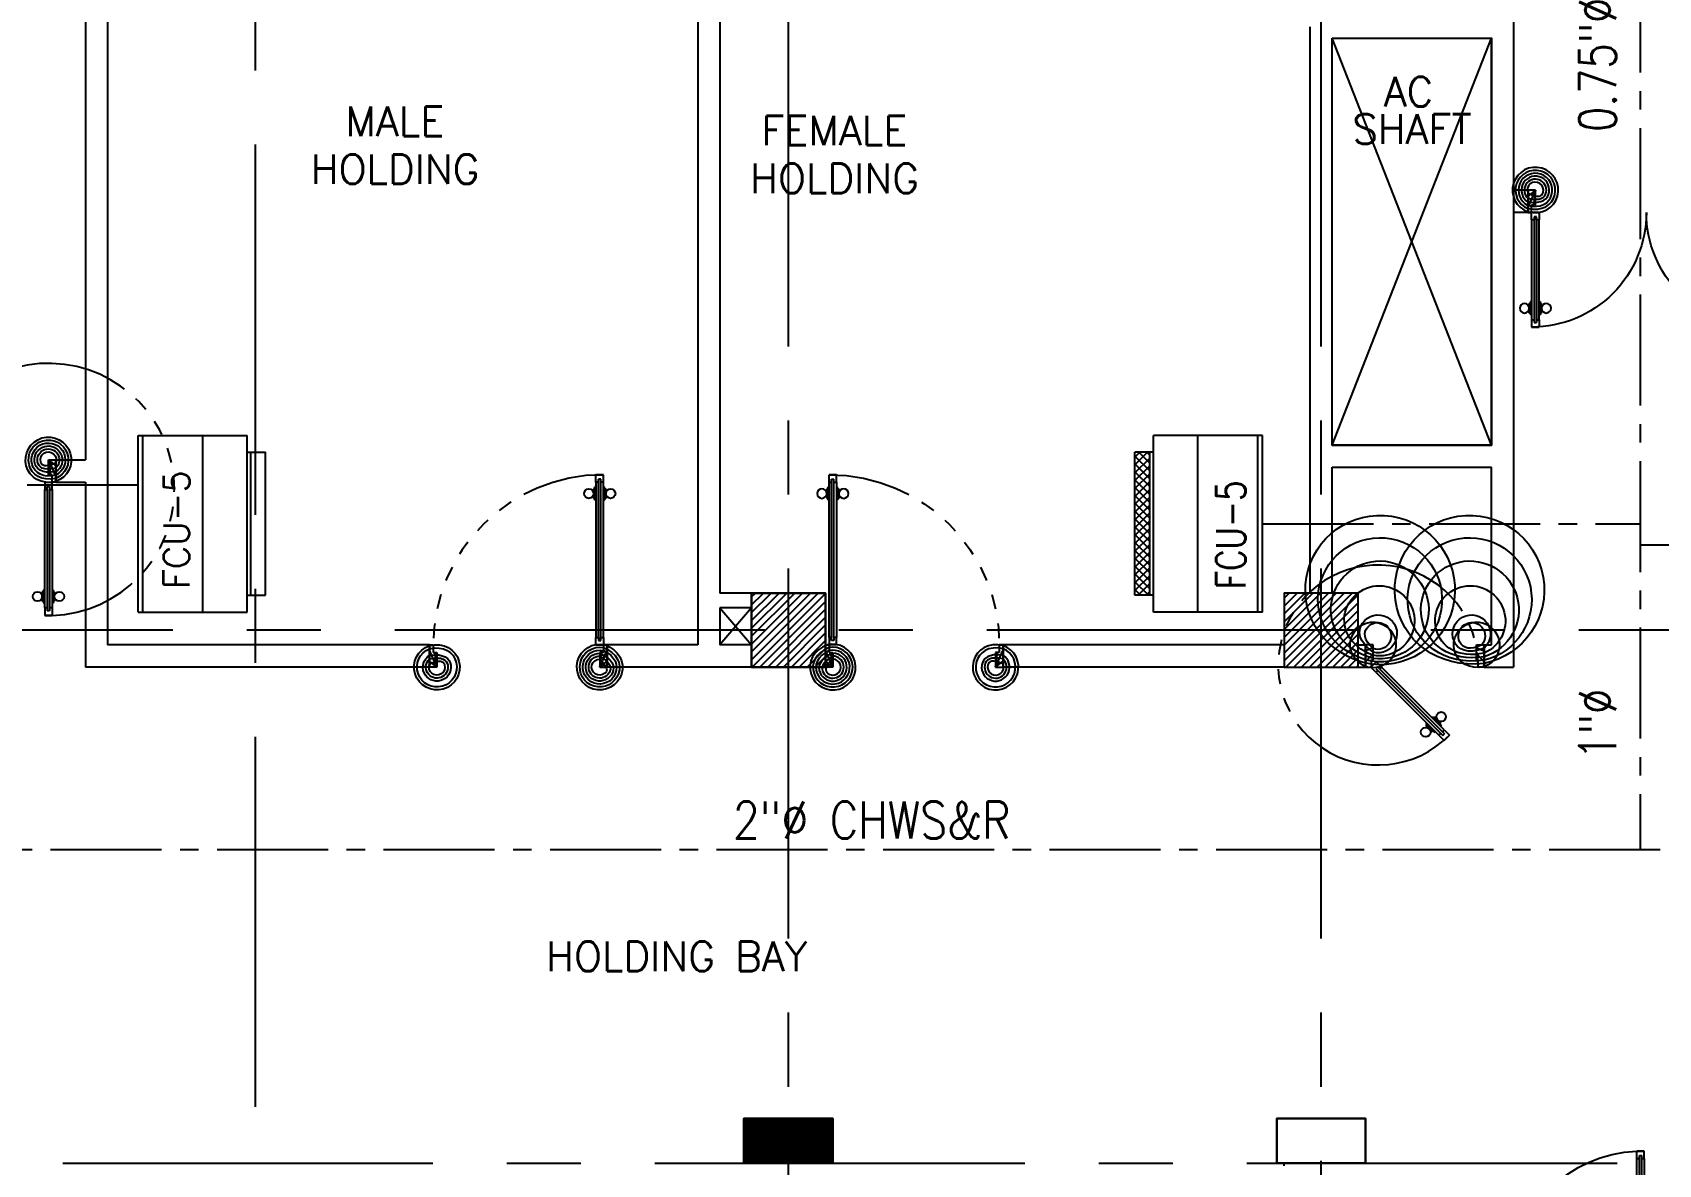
# Model space of a CAD drawing. Extents: x 417866242 to 417866861, y 43498051 to 43498155.
# Drawn here: x 417866798.56 to 417866809.55, y 43498110.03 to 43498117.68 of the extents above; entities that cross this region are included whole.
import ezdxf
from ezdxf.enums import TextEntityAlignment as Align

# ---------------------------------------------------------------- set-up
doc = ezdxf.new("R2010")
doc.units = 0
doc.header["$MEASUREMENT"] = 0
for name, pattern in [('CENTER2', [1.125, 0.75, -0.125, 0.125, -0.125]), ('CENTERX2', [4, 2.5, -0.5, 0.5, -0.5]), ('HIDDEN', [0.375, 0.25, -0.125])]:
    doc.linetypes.add(name, pattern=pattern)
doc.layers.get('0').update_dxf_attribs({"linetype": 'CONTINUOUS'})
for name, color, linetype in [('AC-CH', 6, 'CENTER2'), ('AC-CHT', 2, 'CONTINUOUS'), ('AXES', 11, 'CENTERX2'), ('COL', 11, 'CONTINUOUS'), ('DOOR', 11, 'CONTINUOUS'), ('FCU', 6, 'CONTINUOUS'), ('HAT', 11, 'CONTINUOUS'), ('RM-NAME', 11, 'CONTINUOUS'), ('SHAFT', 11, 'CONTINUOUS'), ('TEXTN', 2, 'CONTINUOUS'), ('WALL', 11, 'CONTINUOUS')]:
    doc.layers.add(name, color=color, linetype=linetype)
doc.styles.add('KHRS2', font='ROMANS.shx', dxfattribs={"height": 200})
doc.styles.add('ROMANS', font='ROMANS.shx', dxfattribs={"width": 0.6})

# ---------------------------------------------------------------- blocks, each defined once
blk = doc.blocks.new('A$C272A55A0')
at = {"layer": 'DOOR', "color": 0, "linetype": 'ByBlock'}
for p, q in [((-0.0001203324354719371, 900.3541752648598), (-0.0001203324500238523, 1050.354175264831)), ((49.99987966756453, 1050.354175264918), (-0.0001203324354719371, 1050.354175264918)), ((49.99987966756453, 950.354175264918), (49.99987966756453, 1050.354175264918)), ((1749.999879667535, 950.354175264918), (1749.999879667535, 1050.354175264918)), ((1749.999879667535, 1050.354175264918), (1799.999879667535, 1050.354175264918)), ((1799.999879667535, 1050.354175264918), (1799.999879667535, 900.354175264918)), ((-0.0001203324354719371, 900.354175264918), (24.99987966756453, 900.354175264918)), ((24.99987966756453, 950.354175264918), (49.99987966756453, 950.354175264918)), ((24.99987966756453, 900.354175264918), (24.99987966756453, 950.354175264918)), ((74.99987966756453, 900.354175264918), (24.99987966756453, 900.354175264918)), ((24.99987966756453, 850.354175264918), (24.99987966756453, 900.354175264918)), ((74.99987966756453, 900.354175264918), (74.99987966756453, 850.354175264918)), ((1724.999879667535, 900.354175264918), (1774.999879667535, 900.354175264918)), ((1724.999879667535, 900.354175264918), (1724.999879667535, 850.354175264918)), ((1774.999879667535, 950.354175264918), (1749.999879667535, 950.354175264918)), ((1774.999879667535, 900.354175264918), (1774.999879667535, 950.354175264918)), ((1799.999879667535, 900.354175264918), (1774.999879667535, 900.354175264918)), ((1774.999879667535, 850.354175264918), (1774.999879667535, 900.354175264918)), ((41.99987966756453, 850.354175264918), (24.99987966756453, 850.354175264918)), ((57.99987966756453, 870.354175264918), (41.99987966756453, 870.354175264918)), ((41.99987966756453, 870.354175264918), (41.99987966756453, 850.354175264918)), ((57.99987966756453, 850.354175264918), (57.99987966756453, 870.354175264918)), ((74.99987966756453, 850.354175264918), (57.99987966756453, 850.354175264918)), ((1724.999879667535, 850.354175264918), (1741.999879667535, 850.354175264918)), ((1741.999879667535, 870.354175264918), (1757.999879667535, 870.354175264918)), ((1741.999879667535, 850.354175264918), (1741.999879667535, 870.354175264918)), ((1757.999879667535, 870.354175264918), (1757.999879667535, 850.354175264918)), ((1757.999879667535, 850.354175264918), (1774.999879667535, 850.354175264918)), ((1717.799879667495, 160.1117180435103), (1708.799879667495, 160.1117180435103)), ((1708.799879667495, 95.31171804352198), (1708.799879667495, 160.1117180435103)), ((1724.999879667535, 172.7117180435162), (1717.799879667495, 172.7117180435162)), ((1717.799879667495, 172.7117180435162), (1717.799879667495, 82.71171804351616)), ((1717.799879667495, 95.31171804352198), (1717.799879667495, 160.1117180435103)), ((1774.999879667535, 172.7117180435162), (1782.199879667576, 172.7117180435162)), ((1782.199879667576, 172.7117180435162), (1782.199879667576, 82.71171804351616)), ((1782.199879667576, 160.1117180435103), (1791.199879667576, 160.1117180435103)), ((1782.199879667576, 95.31171804352198), (1782.199879667576, 160.1117180435103)), ((1791.199879667576, 95.31171804352198), (1791.199879667576, 160.1117180435103)), ((24.99987966756453, 50.35417526491801), (41.99987966753542, 50.35417526491801)), ((24.99987966756453, 50.35417526491801), (24.99987966756453, 0.3541752649180125)), ((24.99987966756453, 0.3541752649180125), (74.99987966756453, 0.3541752649180125)), ((74.99987966756453, 0.3541752649180125), (24.99987966756453, 0.3541752649180125)), ((41.99987966753542, 50.35417526491801), (41.99987966753542, 30.35417526491801)), ((41.99987966756453, 30.35417526491801), (57.99987966756453, 30.35417526491801)), ((57.99987966756453, 50.35417526491801), (74.99987966756453, 50.35417526491801)), ((57.99987966756453, 50.35417526491801), (57.99987966756453, 30.35417526491801)), ((74.99987966756453, 50.35417526491801), (74.99987966704066, 0.3541752648889087)), ((1717.799879667495, 95.31171804352198), (1708.799879667495, 95.31171804352198)), ((1724.999879667535, 82.71171804351616), (1717.799879667495, 82.71171804351616)), ((1741.999879667535, 50.35417526491801), (1724.999879667535, 50.35417526491801)), ((1724.999879667535, 50.35417526491801), (1724.999879668059, 0.3541752648889087)), ((1774.999879667535, 0.3541752649180125), (1724.999879667535, 0.3541752649180125)), ((1724.999879667535, 0.3541752649180125), (1774.999879667535, 0.3541752649180125)), ((1741.999879667535, 50.35417526491801), (1741.999879667535, 30.35417526491801)), ((1757.999879667535, 30.35417526491801), (1741.999879667535, 30.35417526491801)), ((1774.999879667535, 50.35417526491801), (1757.999879667565, 50.35417526491801)), ((1757.999879667565, 50.35417526491801), (1757.999879667565, 30.35417526491801)), ((1774.999879667535, 82.71171804351616), (1782.199879667576, 82.71171804351616)), ((1774.999879667535, 50.35417526491801), (1774.999879667535, 0.3541752649180125)), ((1782.199879667576, 95.31171804352198), (1791.199879667576, 95.31171804352198))]:
    blk.add_line(p, q, dxfattribs=at)
at = {"layer": 'DOOR', "color": 9, "linetype": 'ByBlock'}
for p, q in [((49.99987966756453, 1050.354175264918), (-0.0001203324354719371, 1010.208440949064)), ((49.99987966756453, 1050.354175264918), (-0.0001203324354719371, 936.6442452724732)), ((49.99987966756453, 1050.354175264918), (36.64259362407029, 950.354175264918)), ((1749.999879667535, 1050.354175264918), (1799.999879667535, 1010.208440949064)), ((1749.999879667535, 1050.354175264918), (1799.999879667535, 936.6442452724732)), ((1749.999879667535, 1050.354175264918), (1763.35716571103, 950.354175264918))]:
    blk.add_line(p, q, dxfattribs=at)
at = {"layer": 'DOOR', "linetype": 'ByBlock'}
for p, q in [((24.99987966756453, 850.354175264918), (24.99987966756453, 50.35417526491801)), ((41.99987966756453, 850.354175264918), (41.99987966753542, 50.35417526491801)), ((57.99987966756453, 850.354175264918), (57.99987966756453, 50.35417526491801)), ((74.99987966756453, 50.35417526491801), (74.99987966756453, 850.354175264918)), ((1724.999879667535, 50.35417526491801), (1724.999879667535, 850.354175264918)), ((1741.999879667535, 850.354175264918), (1741.999879667535, 50.35417526491801)), ((1757.999879667535, 850.354175264918), (1757.999879667565, 50.35417526491801)), ((1774.999879667535, 850.354175264918), (1774.999879667535, 50.35417526491801))]:
    blk.add_line(p, q, dxfattribs=at)
at = {"layer": 'DOOR', "color": 0, "linetype": 'ByBlock'}
for centre in [(1676.468935452576, 127.7117180435162), (1823.530823882553, 127.7117180435162)]:
    blk.add_circle(centre, 32.39999999998526, dxfattribs=at)
at = {"layer": 'DOOR', "color": 9, "linetype": 'ByBlock'}
for centre, radius, start, end in [((49.99987966756453, 1050.354175264918), 54.40195781277725, 203.2073828919769, 270), ((49.99987966756453, 1050.354175264918), 74.40195781277725, 227.7764264168309, 270), ((49.99987966756453, 1050.354175264918), 34.40195781277725, 180, 270), ((49.99987966756453, 1050.354175264918), 14.40195781277725, 180, 270), ((1749.999879667535, 1050.354175264918), 14.40195781277725, 270, 0), ((1749.999879667535, 1050.354175264918), 34.40195781277725, 270, 0), ((1749.999879667535, 1050.354175264918), 54.40195781277725, 270, 336.7926171080232), ((1749.999879667535, 1050.354175264918), 74.40195781277725, 270, 312.2235735831691), ((49.99987966756453, 1050.354175264918), 94.40195781277725, 238.0181880330829, 270), ((49.99987966756453, 1050.354175264918), 114.4019578127773, 244.083841882062, 257.3774258712915), ((49.99987966756453, 1050.354175264918), 134.4019578127773, 248.1598493930308, 259.2800236451595), ((49.99987966756453, 1050.354175264918), 154.4019578127773, 251.1052885492919, 256.2857707775486), ((1749.999879667535, 1050.354175264918), 94.40195781277725, 270, 301.9818119669171), ((1749.999879667535, 1050.354175264918), 114.4019578127773, 282.6225741287084, 295.916158117938), ((1749.999879667535, 1050.354175264918), 134.4019578127773, 280.7199763548405, 291.8401506069692), ((1749.999879667535, 1050.354175264918), 154.4019578127773, 283.7142292224514, 288.8947114507081)]:
    blk.add_arc(centre, radius, start, end, dxfattribs=at)
at = {"layer": 'DOOR', "linetype": 'HIDDEN', "ltscale": 0.5}
for centre, radius, start, end in [((49.99987966756453, 851.395841931575), 851.4087845464003, 268.3173765331032, 3.296482377102192), ((1749.999879667521, 851.3958419315459), 851.4087845463584, 176.7035176228957, 271.6826234668978)]:
    blk.add_arc(centre, radius, start, end, dxfattribs=at)
at = {"layer": 'WALL', "linetype": 'ByBlock'}
blk.add_line((1799.999879667565, 900.3541752650344), (1799.99987966755, 1050.354175265005), dxfattribs=at)
blk = doc.blocks.new('DOOR80A')
at = {"layer": 'DOOR', "color": 0, "linetype": 'ByBlock'}
for p, q in [((50, 0), (0, 0)), ((0, -150), (0, 0)), ((50, -100), (50, 0)), ((749.9999985453906, 0), (799.9999985453906, 0)), ((749.9999985453906, -100), (749.9999985453906, 0)), ((799.9999985453906, -150), (799.9999985453906, 0)), ((40, -100.0000000000073), (50, -100)), ((40, -150), (40, -100.0000000000073)), ((759.9999985453906, -100.0000000000073), (749.9999985453906, -100)), ((759.9999985453906, -150), (759.9999985453906, -100.0000000000073)), ((0, -150), (40.0000000000291, -150)), ((71.09191868602647, -114.6446607673206), (35.73657962650759, -149.9999998264684)), ((71.09191868564812, -185.35533888598), (35.73657962650759, -149.9999998264684)), ((80.28430684126215, -147.8786794831394), (68.97059834224638, -159.1923879820606)), ((68.97059834224638, -159.1923879820606), (83.11273396588513, -173.3345236058667)), ((71.09191868602647, -114.6446607673206), (106.447257745167, -149.9999998268322)), ((83.11273396588513, -173.3345236058667), (71.09191868564812, -185.35533888598)), ((94.42644246493, -162.0208151069382), (80.28430684126215, -147.8786794831394)), ((106.447257745167, -149.9999998268322), (94.42644246493, -162.0208151069382)), ((799.9999985453906, -150), (759.9999985453614, -150)), ((408.8361391678336, -523.0995593715634), (403.7449703432503, -528.1907281961103)), ((403.7449703432503, -528.1907281961103), (467.3845806496975, -591.8303385032268)), ((412.6545157861547, -537.1002736391092), (406.2905547554255, -543.4642346697583)), ((452.1110741760931, -589.284754090877), (406.2905547554255, -543.4642346697583)), ((458.4750352067931, -582.9207930602279), (412.6545157861547, -537.1002736391092)), ((444.1914782273525, -487.7442203124083), (449.2826470519649, -482.6530514878614)), ((449.2826470519649, -482.6530514878614), (512.922257358412, -546.2926617949779)), ((458.1921924948692, -491.5625969308676), (464.5561535255692, -485.1986359002185)), ((504.0127119155077, -537.383116351979), (458.1921924948692, -491.5625969308676)), ((510.3766729462077, -531.0191553213372), (464.5561535255692, -485.1986359002185)), ((504.0127119155077, -537.383116351979), (510.3766729462077, -531.0191553213372)), ((507.8310885338287, -551.3838306195248), (512.922257358412, -546.2926617949779)), ((458.4750352067931, -582.9207930602279), (452.1110741760931, -589.284754090877)), ((472.4757494743099, -586.7391696786799), (467.3845806496975, -591.8303385032268)), ((495.35598739548, -609.6194076000684), (507.3768026756879, -597.5985923199842)), ((495.35598739548, -609.6194076000684), (530.7113264546206, -644.9747466595873)), ((507.3768026756879, -597.5985923199842), (521.5189382993558, -611.740727943783)), ((518.6905111747328, -586.2848838210411), (530.7113264549698, -574.2640685409278)), ((518.6905111747328, -586.2848838210411), (532.8326467984007, -600.4270194448472)), ((521.5189382993558, -611.7407279437757), (532.8326467984007, -600.4270194448472)), ((530.7113264549698, -574.2640685409278), (566.0666655137902, -609.6194076008251)), ((530.7113264546206, -644.9747466595873), (566.0666655141104, -609.6194076004467)), ((566.0666655141104, -609.6194076004467), (530.7113264546206, -644.9747466595873)), ((566.066665514023, -609.6194076005049), (530.7113264545042, -644.9747466596527))]:
    blk.add_line(p, q, dxfattribs=at)
at = {"layer": 'DOOR', "linetype": 'ByBlock'}
for p, q in [((0, 0), (0, -150)), ((799.9999985453906, 0), (799.9999985453906, -150)), ((71.09191868564812, -185.35533888598), (495.35598739548, -609.6194076000684)), ((83.11273396588513, -173.3345236058667), (507.3768026756879, -597.5985923199842)), ((94.42644246493, -162.0208151069382), (518.6905111747328, -586.2848838210411)), ((530.7113264549698, -574.2640685409278), (106.447257745167, -149.9999998268322))]:
    blk.add_line(p, q, dxfattribs=at)
at = {"layer": 'DOOR', "color": 9, "linetype": 'ByBlock'}
for p, q in [((50, -20.07286715792725), (0, -40.1457343158545)), ((50, -56.85496499622241), (0, -113.7099299924448)), ((749.9999985453906, -20.07286715792725), (799.9999985453906, -40.1457343158545)), ((749.9999985453906, -56.85496499622241), (799.9999985453906, -113.7099299924448))]:
    blk.add_line(p, q, dxfattribs=at)
at = {"layer": 'DOOR', "color": 0, "linetype": 'ByBlock'}
for centre in [(510.3278431325452, -485.2474657143612), (406.339384569088, -589.2359242767634)]:
    blk.add_circle(centre, 32.39999999998526, dxfattribs=at)
at = {"layer": 'DOOR', "color": 9, "linetype": 'ByBlock'}
for centre, radius, start, end in [((82.70602918291115, 60.8336778991652), 90.5771399711476, 222.1924418946507, 248.8331672612632), ((717.2939693624794, 60.8336778991652), 90.5771399711476, 291.1668327387368, 317.8075581053494), ((84.04188550799154, 74.94835824270558), 127.8800293148123, 228.9138401553138, 254.5616277611539), ((92.61698358200374, 163.1151044711514), 237.0534052992229, 247.0018802696402, 259.6431716589753), ((95.58841906668385, 236.5279967514798), 330.7166645338811, 253.1998575323915, 262.0766986749247), ((97.04874197870959, 304.9171590298647), 419.2027044660102, 256.614135023565, 262.1784224195101), ((715.958113037399, 74.94835824270558), 127.8800293148123, 285.4383722388461, 311.0861598446862), ((707.3830149633868, 163.1151044711514), 237.0534052992229, 280.3568283410247, 292.9981197303598), ((704.4115794787067, 236.5279967514798), 330.7166645338811, 277.9233013250753, 286.8001424676085), ((702.951256566681, 304.9171590298647), 419.2027044660102, 277.8215775804899, 283.385864976435), ((97.8824717842217, 370.7160285255377), 505.0473454810012, 258.8248717303488, 263.4189837454647), ((50, 0), 154.4019578127773, 251.1052885484064, 256.2857707770645), ((702.1175267611688, 370.7160285255377), 505.0473454810012, 276.5810162545353, 281.1751282696512), ((749.9999985453906, 0), 154.4019578127773, 283.7142292229355, 288.8947114515936)]:
    blk.add_arc(centre, radius, start, end, dxfattribs=at)
at = {"layer": 'DOOR', "linetype": 'HIDDEN', "ltscale": 0.5}
blk.add_arc((84.86273591627833, -135.8544902004433), 675.2854350712854, 315.4463133877306, 358.7997116250924, dxfattribs=at)
at = {"layer": 'WALL'}
for p, q in [((0, 6.402842700481415e-10), (0, -150.0000000001164)), ((799.9999985453906, 6.402842700481415e-10), (799.9999985453906, -150.0000000001164))]:
    blk.add_line(p, q, dxfattribs=at)
blk = doc.blocks.new('DD1600')
at = {"layer": 'DOOR', "color": 0, "linetype": 'ByBlock'}
for p, q in [((235881.1822811709, 58676.30559189682), (235873.9822811709, 58676.30559189682)), ((235873.9822811709, 58586.30559189682), (235873.9822811709, 58676.30559189682)), ((235881.1822811709, 58758.66313467541), (235931.1822811709, 58758.66313467541)), ((235931.1822811709, 58758.66313467541), (235881.1822811709, 58758.66313467541)), ((235881.1822811709, 58708.66313467541), (235881.1822811709, 58758.66313467541)), ((235881.1822811709, 58708.66313467541), (235898.1822811709, 58708.66313467541)), ((235898.1822811709, 58728.66313467541), (235914.1822811709, 58728.66313467541)), ((235898.1822811709, 58708.66313467541), (235898.1822811709, 58728.66313467541)), ((235914.1822811709, 58708.66313467541), (235914.1822811709, 58728.66313467541)), ((235914.1822811709, 58708.66313467541), (235931.1822811709, 58708.66313467541)), ((235931.1822811709, 58708.66313467541), (235931.1822811704, 58758.66313467544)), ((235931.1822811709, 58676.30559189682), (235938.382281171, 58676.30559189682)), ((235938.382281171, 58586.30559189682), (235938.382281171, 58676.30559189682)), ((237381.1822811718, 58676.30559189682), (237373.9822811717, 58676.30559189682)), ((237373.9822811717, 58586.30559189682), (237373.9822811717, 58676.30559189682)), ((237431.1822811718, 58758.66313467541), (237381.1822811718, 58758.66313467541)), ((237381.1822811718, 58758.66313467541), (237431.1822811718, 58758.66313467541)), ((237381.1822811718, 58708.66313467541), (237381.1822811723, 58758.66313467544)), ((237398.1822811718, 58708.66313467541), (237381.1822811718, 58708.66313467541)), ((237414.1822811718, 58728.66313467541), (237398.1822811718, 58728.66313467541)), ((237398.1822811718, 58708.66313467541), (237398.1822811718, 58728.66313467541)), ((237414.1822811718, 58708.66313467541), (237414.1822811718, 58728.66313467541)), ((237431.1822811718, 58708.66313467541), (237414.1822811718, 58708.66313467541)), ((237431.1822811718, 58708.66313467541), (237431.1822811718, 58758.66313467541)), ((237431.1822811718, 58676.30559189682), (237438.3822811719, 58676.30559189682)), ((237438.3822811719, 58586.30559189682), (237438.3822811719, 58676.30559189682)), ((235873.9822811709, 58663.70559189681), (235864.9822811709, 58663.70559189681)), ((235864.9822811709, 58663.70559189681), (235864.9822811709, 58598.90559189682)), ((235873.9822811709, 58598.90559189682), (235864.9822811709, 58598.90559189682)), ((235873.9822811709, 58663.70559189681), (235873.9822811709, 58598.90559189682)), ((235881.1822811709, 58586.30559189682), (235873.9822811709, 58586.30559189682)), ((235931.1822811709, 58586.30559189682), (235938.382281171, 58586.30559189682)), ((235938.382281171, 58663.70559189681), (235947.382281171, 58663.70559189681)), ((235938.382281171, 58663.70559189681), (235938.382281171, 58598.90559189682)), ((235938.382281171, 58598.90559189682), (235947.382281171, 58598.90559189682)), ((235947.382281171, 58663.70559189681), (235947.382281171, 58598.90559189682)), ((237373.9822811717, 58663.70559189681), (237364.9822811717, 58663.70559189681)), ((237364.9822811717, 58663.70559189681), (237364.9822811717, 58598.90559189682)), ((237373.9822811717, 58598.90559189682), (237364.9822811717, 58598.90559189682)), ((237373.9822811717, 58663.70559189681), (237373.9822811717, 58598.90559189682)), ((237381.1822811718, 58586.30559189682), (237373.9822811717, 58586.30559189682)), ((237431.1822811718, 58586.30559189682), (237438.3822811719, 58586.30559189682)), ((237438.3822811719, 58663.70559189681), (237447.3822811719, 58663.70559189681)), ((237438.3822811719, 58663.70559189681), (237438.3822811719, 58598.90559189682)), ((237438.3822811719, 58598.90559189682), (237447.3822811719, 58598.90559189682)), ((237447.3822811719, 58663.70559189681), (237447.3822811719, 58598.90559189682)), ((235898.1822811714, 58033.63450861643), (235881.1822811714, 58033.63450861643)), ((235881.1822811714, 58033.63450861643), (235881.1822811714, 57983.63450861643)), ((235898.1822811714, 58013.63450861643), (235898.1822811714, 58033.63450861643)), ((235914.1822811714, 58013.63450861643), (235898.1822811714, 58013.63450861643)), ((235931.1822811714, 58033.63450861643), (235914.1822811714, 58033.63450861643)), ((235914.1822811714, 58033.63450861643), (235914.1822811714, 58013.63450861643)), ((235931.1822811714, 57983.63450861643), (235931.1822811714, 58033.63450861643)), ((237381.1822811714, 58033.63450861643), (237398.1822811714, 58033.63450861643)), ((237381.1822811714, 57983.63450861643), (237381.1822811714, 58033.63450861643)), ((237398.1822811714, 58033.63450861643), (237398.1822811714, 58013.63450861643)), ((237398.1822811714, 58013.63450861643), (237414.1822811714, 58013.63450861643)), ((237414.1822811714, 58033.63450861643), (237431.1822811714, 58033.63450861643)), ((237414.1822811714, 58013.63450861643), (237414.1822811714, 58033.63450861643)), ((237431.1822811714, 58033.63450861643), (237431.1822811714, 57983.63450861643)), ((235856.1822811714, 57833.63450861643), (235856.1822811714, 57983.63450861643)), ((235856.1822811714, 57983.63450861643), (235881.1822811714, 57983.63450861643)), ((235931.1822811714, 57983.63450861643), (235881.1822811714, 57983.63450861643)), ((235881.1822811714, 57983.63450861643), (235881.1822811714, 57933.63450861643)), ((235881.1822811714, 57933.63450861643), (235906.1822811714, 57933.63450861643)), ((235906.1822811714, 57933.63450861643), (235906.1822811714, 57833.63450861643)), ((237381.1822811714, 57983.63450861643), (237431.1822811714, 57983.63450861643)), ((237406.1822811714, 57933.63450861643), (237406.1822811714, 57833.63450861643)), ((237431.1822811714, 57933.63450861643), (237406.1822811714, 57933.63450861643)), ((237456.1822811714, 57983.63450861643), (237431.1822811714, 57983.63450861643)), ((237431.1822811714, 57983.63450861643), (237431.1822811714, 57933.63450861643)), ((237456.1822811714, 57833.63450861643), (237456.1822811714, 57983.63450861643)), ((235906.1822811714, 57833.63450861643), (235856.1822811714, 57833.63450861643)), ((237406.1822811714, 57833.63450861643), (237456.1822811714, 57833.63450861643))]:
    blk.add_line(p, q, dxfattribs=at)
at = {"layer": 'DOOR', "linetype": 'ByBlock'}
for p, q in [((235881.1822811714, 58033.63450861643), (235881.1822811709, 58708.66313467541)), ((235898.1822811714, 58033.63450861643), (235898.1822811709, 58708.66313467541)), ((235914.1822811714, 58033.63450861643), (235914.1822811709, 58708.66313467541)), ((235931.1822811709, 58708.66313467541), (235931.1822811714, 58033.63450861643)), ((237381.1822811718, 58708.66313467541), (237381.1822811714, 58033.63450861643)), ((237398.1822811714, 58033.63450861643), (237398.1822811718, 58708.66313467541)), ((237414.1822811714, 58033.63450861643), (237414.1822811718, 58708.66313467541)), ((237431.1822811714, 58033.63450861643), (237431.1822811718, 58708.66313467541))]:
    blk.add_line(p, q, dxfattribs=at)
at = {"layer": 'DOOR', "color": 9, "linetype": 'ByBlock'}
for p, q in [((235906.1822811714, 57833.63450861643), (235856.1822811714, 57947.34443860887)), ((235906.1822811714, 57833.63450861643), (235892.8249951279, 57933.63450861643)), ((237406.1822811714, 57833.63450861643), (237456.1822811714, 57947.34443860887)), ((237406.1822811714, 57833.63450861643), (237419.5395672148, 57933.63450861643)), ((235906.1822811714, 57833.63450861643), (235856.1822811714, 57873.78024293228)), ((237406.1822811714, 57833.63450861643), (237456.1822811714, 57873.78024293228))]:
    blk.add_line(p, q, dxfattribs=at)
at = {"layer": 'DOOR', "color": 0, "linetype": 'ByBlock'}
for centre in [(235832.6513369559, 58631.30559189682), (235979.7132253859, 58631.30559189682), (237332.6513369569, 58631.30559189682), (237479.7132253868, 58631.30559189682)]:
    blk.add_circle(centre, 32.39999999998526, dxfattribs=at)
at = {"layer": 'DOOR', "linetype": 'HIDDEN', "ltscale": 0.5}
for centre, start, end in [((235881.5825540035, 57984.06339219493), 359.9682762398306, 90.0296074732028), ((237430.7820083393, 57984.06339219493), 89.97039252679723, 180.0317237601694)]:
    blk.add_arc(centre, 774.5998459009871, start, end, dxfattribs=at)
at = {"layer": 'DOOR', "color": 9, "linetype": 'ByBlock'}
for centre, radius, start, end in [((235906.1822811714, 57833.63450861643), 154.4019578127773, 103.7142292212167, 108.8947114515936), ((235906.1822811714, 57833.63450861643), 134.4019578127773, 100.7199763555959, 111.8401506085482), ((235906.1822811714, 57833.63450861643), 114.4019578127773, 102.6225741280753, 115.9161581164737), ((235906.1822811714, 57833.63450861643), 94.40195781277725, 90, 121.9818119654682), ((235906.1822811714, 57833.63450861643), 74.40195781277725, 90, 132.2235735847074), ((237406.1822811714, 57833.63450861643), 94.40195781277725, 58.01818803453176, 90), ((237406.1822811714, 57833.63450861643), 74.40195781277725, 47.7764264152926, 90), ((237406.1822811714, 57833.63450861643), 134.4019578127773, 68.15984939145177, 79.28002364440412), ((237406.1822811714, 57833.63450861643), 114.4019578127773, 64.08384188352632, 77.3774258719247), ((237406.1822811714, 57833.63450861643), 154.4019578127773, 71.10528854840643, 76.28577077878333), ((235906.1822811714, 57833.63450861643), 54.40195781277725, 90, 156.7926171083217), ((235906.1822811714, 57833.63450861643), 34.40195781277725, 90, 180), ((235906.1822811714, 57833.63450861643), 14.40195781277725, 90, 180), ((237406.1822811714, 57833.63450861643), 54.40195781277725, 23.20738289167832, 90), ((237406.1822811714, 57833.63450861643), 34.40195781277725, 0, 90), ((237406.1822811714, 57833.63450861643), 14.40195781277725, 0, 90)]:
    blk.add_arc(centre, radius, start, end, dxfattribs=at)
blk = doc.blocks.new('DOOR100')
at = {"layer": 'DOOR', "color": 7, "linetype": 'ByBlock'}
for p, q in [((-82.20000000018626, 1127.642457221402), (-82.20000000018626, 1217.642457221402)), ((-75.00000000011642, 1217.642457221402), (-82.20000000018626, 1217.642457221402)), ((-75.00000000011642, 1250), (-74.99999999959255, 1300.000000000029)), ((-75.00000000011642, 1300), (-25.00000000011642, 1300)), ((-25.00000000011642, 1300), (-75.00000000011642, 1300)), ((-58.00000000011642, 1250), (-75.00000000011642, 1250)), ((-58.00000000011642, 1250), (-58.00000000011642, 1270)), ((-42.00000000011642, 1270), (-58.00000000011642, 1270)), ((-42.00000000011642, 1250), (-42.00000000011642, 1270)), ((-25.00000000011642, 1250), (-42.00000000011642, 1250)), ((-25.00000000011642, 1250), (-25.00000000011642, 1300)), ((-25.00000000011642, 1217.642457221402), (-17.80000000004657, 1217.642457221402)), ((-17.80000000004657, 1127.642457221402), (-17.80000000004657, 1217.642457221402)), ((-91.20000000018626, 1205.042457221396), (-91.20000000018626, 1140.242457221408)), ((-82.20000000018626, 1205.042457221396), (-91.20000000018626, 1205.042457221396)), ((-82.20000000018626, 1140.242457221408), (-91.20000000018626, 1140.242457221408)), ((-82.20000000018626, 1205.042457221396), (-82.20000000018626, 1140.242457221408)), ((-75.00000000011642, 1127.642457221402), (-82.20000000018626, 1127.642457221402)), ((-25.00000000011642, 1127.642457221402), (-17.80000000004657, 1127.642457221402)), ((-17.80000000004657, 1205.042457221396), (-17.80000000004657, 1140.242457221408)), ((-17.80000000004657, 1205.042457221396), (-8.800000000046566, 1205.042457221396)), ((-17.80000000004657, 1140.242457221408), (-8.800000000046566, 1140.242457221408)), ((-8.800000000046566, 1205.042457221396), (-8.800000000046566, 1140.242457221408)), ((-1200, 0), (-1200, 150)), ((-1200, 150), (-1175, 150)), ((-1200, 150), (-1200, 0)), ((-1150, 0), (-1200, 113.7099299924448)), ((-1175, 150), (-1175, 100)), ((-75, 200), (-58, 200)), ((-75, 150), (-75, 200)), ((-75, 150), (-25, 150)), ((-58, 200), (-58, 180)), ((-58, 180), (-42, 180)), ((-50, 0), (0, 113.7099299924448)), ((-42, 200), (-25, 200)), ((-42, 180), (-42, 200)), ((-25, 200), (-25, 150)), ((0, 150), (-25, 150)), ((-25, 150), (-25, 100)), ((0, 0), (0, 150)), ((0, 150), (0, 0)), ((-1150, 0), (-1200, 40.1457343158545)), ((-1150, 0), (-1200, 0)), ((-1175, 100), (-1150, 100)), ((-1150, 0), (-1163.357286043465, 100)), ((-1150, 100), (-1150, 0)), ((-50, 100), (-50, 0)), ((-50, 0), (-36.64271395653486, 100)), ((-25, 100), (-50, 100)), ((-50, 0), (0, 40.1457343158545)), ((-50, 0), (0, 0))]:
    blk.add_line(p, q, dxfattribs=at)
at = {"layer": 'DOOR', "linetype": 'ByBlock'}
for p, q in [((-75.00000000011642, 1250), (-75, 200)), ((-58, 200), (-58.00000000011642, 1250)), ((-42, 200), (-42.00000000011642, 1250)), ((-25, 200), (-25.00000000011642, 1250))]:
    blk.add_line(p, q, dxfattribs=at)
at = {"layer": 'DOOR', "color": 7, "linetype": 'ByBlock'}
for centre in [(-123.5309442150756, 1172.642457221402), (23.53094421490096, 1172.642457221402)]:
    blk.add_circle(centre, 32.39999999998526, dxfattribs=at)
at = {"layer": 'DOOR', "linetype": 'HIDDEN', "ltscale": 0.5}
blk.add_arc((-24.99999999965075, 149.9999999994106), 1150.000000000618, 90, 179.9999999995831, dxfattribs=at)
at = {"layer": 'DOOR', "color": 7, "linetype": 'ByBlock'}
for centre, radius, start, end in [((-1150, 0), 154.4019578127773, 103.7142292212167, 108.8947114515936), ((-1150, 0), 134.4019578127773, 100.7199763555959, 111.8401506085482), ((-50, 0), 134.4019578127773, 68.15984939145177, 79.28002364440412), ((-50, 0), 114.4019578127773, 64.0838418833441, 77.3774258719247), ((-50, 0), 154.4019578127773, 71.10528854840643, 76.28577077878333), ((-1150, 0), 94.40195781277725, 90, 121.981811965689), ((-1150, 0), 74.40195781277725, 90, 132.2235735847074), ((-1150, 0), 54.40195781277725, 90, 156.7926171089788), ((-1150, 0), 34.40195781277725, 90, 180), ((-1150, 0), 14.40195781277725, 90, 180), ((-50, 0), 94.40195781277725, 58.01818803431096, 90), ((-50, 0), 74.40195781277725, 47.7764264152926, 90), ((-50, 0), 54.40195781277725, 23.20738289102122, 90), ((-50, 0), 34.40195781277725, 0, 90), ((-50, 0), 14.40195781277725, 0, 90)]:
    blk.add_arc(centre, radius, start, end, dxfattribs=at)
blk = doc.blocks.new('*X102')
at = {"color": 0}
for p, q in [((42139.22208648524, 149531.0644791921), (42597.89158110479, 149989.7339738117)), ((42139.22208648524, 149584.0974877811), (42544.8585725158, 149989.7339738117)), ((42139.22208648524, 149637.1304963701), (42491.82556392681, 149989.7339738117)), ((42139.22208648524, 149690.1635049591), (42438.79255533782, 149989.7339738117)), ((42139.22208648524, 149743.1965135481), (42385.75954674883, 149989.7339738117)), ((42139.22208648523, 149796.2295221371), (42332.72653815983, 149989.7339738117)), ((42139.22208648523, 149849.2625307261), (42279.69352957085, 149989.7339738117)), ((42139.22208648522, 149902.2955393151), (42226.66052098185, 149989.7339738117)), ((42139.22208648522, 149955.328547904), (42173.62751239286, 149989.7339738117)), ((42150.92458969378, 149489.7339738117), (42639.22208648516, 149978.0314706031)), ((42203.95759828277, 149489.7339738117), (42639.22208648516, 149924.9984620141)), ((42256.99060687176, 149489.7339738117), (42639.22208648516, 149871.9654534251)), ((42310.02361546076, 149489.7339738117), (42639.22208648517, 149818.9324448361)), ((42363.05662404975, 149489.7339738117), (42639.22208648517, 149765.8994362471)), ((42416.08963263874, 149489.7339738117), (42639.22208648518, 149712.8664276581)), ((42469.12264122773, 149489.7339738117), (42639.22208648518, 149659.8334190692)), ((42522.15564981672, 149489.7339738117), (42639.22208648518, 149606.8004104802)), ((42575.18865840571, 149489.7339738117), (42639.22208648518, 149553.7674018911)), ((42628.2216669947, 149489.7339738117), (42639.22208648518, 149500.7343933022))]:
    blk.add_line(p, q, dxfattribs=at)
blk = doc.blocks.new('*X101')
at = {"color": 0}
for p, q in [((38539.22208648529, 149537.3090632436), (38991.64699705339, 149989.7339738117)), ((38539.22208648529, 149590.3420718326), (38938.61398846441, 149989.7339738117)), ((38539.22208648529, 149643.3750804216), (38885.58097987541, 149989.7339738117)), ((38539.22208648529, 149696.4080890105), (38832.54797128643, 149989.7339738117)), ((38539.22208648529, 149749.4410975995), (38779.51496269743, 149989.7339738117)), ((38539.22208648528, 149802.4741061885), (38726.48195410844, 149989.7339738117)), ((38539.22208648528, 149855.5071147775), (38673.44894551945, 149989.7339738117)), ((38539.22208648527, 149908.5401233665), (38620.41593693046, 149989.7339738117)), ((38539.22208648527, 149961.5731319555), (38567.38292834147, 149989.7339738117)), ((38544.68000564239, 149489.7339738117), (39039.22208648522, 149984.2760546545)), ((38597.71301423138, 149489.7339738117), (39039.22208648522, 149931.2430460655)), ((38650.74602282037, 149489.7339738117), (39039.22208648522, 149878.2100374765)), ((38703.77903140937, 149489.7339738117), (39039.22208648523, 149825.1770288876)), ((38756.81203999835, 149489.7339738117), (39039.22208648523, 149772.1440202986)), ((38809.84504858735, 149489.7339738117), (39039.22208648524, 149719.1110117096)), ((38862.87805717633, 149489.7339738117), (39039.22208648524, 149666.0780031206)), ((38915.91106576533, 149489.7339738117), (39039.22208648524, 149613.0449945316)), ((38968.94407435432, 149489.7339738117), (39039.22208648524, 149560.0119859426)), ((39021.97708294331, 149489.7339738117), (39039.22208648524, 149506.9789773536))]:
    blk.add_line(p, q, dxfattribs=at)
blk = doc.blocks.new('COL50')
at = {"layer": 'COL'}
blk.add_lwpolyline([(-249.9999999999709, 250), (-249.9999999999418, -250), (250, -250), (249.9999999999709, 250)], close=True, dxfattribs=at)
blk = doc.blocks.new('RM1')
at = {"layer": 'RM-NAME', "style": 'ROMANS'}
for tag, p in [('ROOMNAME1', (0, 323.8095238059759)), ('ROOMNAME2', (0, 0))]:
    blk.add_attdef(tag, text='', height=200, dxfattribs=at).set_placement(p, align=Align.MIDDLE)
blk = doc.blocks.new('C5')
at = {"layer": 'HAT', "linetype": 'ByBlock'}
h = blk.add_hatch(dxfattribs=at)
h.set_pattern_fill('ANSI31', color=256, scale=300, style=0)
h.set_pattern_definition([(45, (-223356.1822811712, -51411.00533739349), (-26.51650429449553, 26.51650429449553), [])])
h.paths.add_polyline_path([(300.0000000001455, 300.0000000000218), (0, 300.0000000000146), (0, 1.455191522836685e-11), (300.0000000001164, 3.637978807091713e-11)])
h.paths.add_polyline_path([(599.9999999999709, 300.0000000000073), (300.0000000001455, 300.0000000000073), (300.0000000000873, 4.365574568510056e-11), (600, 6.548361852765083e-11)])
at = {"layer": 'COL'}
blk.add_lwpolyline([(600, 300.0000000000509), (0, 300.0000000000218), (0, 2.91038304567337e-11), (600, 5.820766091346741e-11)], close=True, dxfattribs=at)
blk = doc.blocks.new('*X132')
at = {"color": 0}
for p, q in [((-750.2433014437457, 2537.8032310737), (-672.2561432365363, 2615.790389280909)), ((-750.243301443746, 2590.836239662691), (-725.2891518255274, 2615.790389280909)), ((-659.6350886662223, 2515.790389280909), (-750.2433014437461, 2606.398602058433)), ((-712.6680972552134, 2515.790389280909), (-750.2433014437458, 2553.365593469442)), ((-719.2231346475452, 2515.790389280909), (-619.2231346475452, 2615.790389280909)), ((-606.6020800772312, 2515.790389280909), (-706.6020800772312, 2615.790389280909)), ((-666.190126058554, 2515.790389280909), (-566.1901260585541, 2615.790389280909)), ((-553.5690714882402, 2515.790389280909), (-653.5690714882402, 2615.790389280909)), ((-613.157117469563, 2515.790389280909), (-513.1571174695631, 2615.790389280909)), ((-500.5360628992491, 2515.790389280909), (-600.5360628992491, 2615.790389280909)), ((-560.124108880572, 2515.790389280909), (-460.124108880572, 2615.790389280909)), ((-447.5030543102581, 2515.790389280909), (-547.503054310258, 2615.790389280909)), ((-507.0911002915809, 2515.790389280909), (-407.0911002915809, 2615.790389280909)), ((-394.470045721267, 2515.790389280909), (-494.470045721267, 2615.790389280909)), ((-454.0580917025898, 2515.790389280909), (-354.0580917025898, 2615.790389280909)), ((-341.4370371322759, 2515.790389280909), (-441.4370371322759, 2615.790389280909)), ((-401.0250831135987, 2515.790389280909), (-301.0250831135988, 2615.790389280909)), ((-288.4040285432848, 2515.790389280909), (-388.4040285432848, 2615.790389280909)), ((-347.9920745246076, 2515.790389280909), (-247.9920745246077, 2615.790389280909)), ((-235.3710199542938, 2515.790389280909), (-335.3710199542938, 2615.790389280909)), ((-294.9590659356166, 2515.790389280909), (-194.9590659356166, 2615.790389280909)), ((-182.3380113653027, 2515.790389280909), (-282.3380113653027, 2615.790389280909)), ((-241.9260573466255, 2515.790389280909), (-141.9260573466256, 2615.790389280909)), ((-129.3050027763116, 2515.790389280909), (-229.3050027763116, 2615.790389280909)), ((-188.8930487576345, 2515.790389280909), (-88.89304875763449, 2615.790389280909)), ((-76.27199418732056, 2515.790389280909), (-176.2719941873206, 2615.790389280909)), ((-135.8600401686434, 2515.790389280909), (-35.86004016864342, 2615.790389280909)), ((-23.23898559832949, 2515.790389280909), (-123.2389855983295, 2615.790389280909)), ((-82.82703157965233, 2515.790389280909), (17.17296842034765, 2615.790389280909)), ((29.79402299066158, 2515.790389280909), (-70.2059770093384, 2615.790389280909)), ((-29.79402299066158, 2515.790389280909), (70.2059770093384, 2615.790389280909)), ((82.82703157965233, 2515.790389280909), (-17.17296842034765, 2615.790389280909)), ((23.23898559832949, 2515.790389280909), (123.2389855983295, 2615.790389280909)), ((135.8600401686434, 2515.790389280909), (35.86004016864342, 2615.790389280909)), ((76.27199418732056, 2515.790389280909), (176.2719941873206, 2615.790389280909)), ((188.8930487576345, 2515.790389280909), (88.89304875763449, 2615.790389280909)), ((129.3050027763116, 2515.790389280909), (214.7566985562537, 2601.242085060851)), ((214.7566985562536, 2542.959748071281), (141.9260573466256, 2615.790389280909)), ((182.3380113653027, 2515.790389280909), (214.7566985562536, 2548.20907647186)), ((214.7566985562537, 2595.992756660272), (194.9590659356166, 2615.790389280909))]:
    blk.add_line(p, q, dxfattribs=at)

msp = doc.modelspace()

# ---------------------------------------------------------------- linework, layer by layer
at = {"layer": 'AC-CH'}
for p, q in [((417866809.4232923, 43498119.28210611), (417866809.4232923, 43498112.15612842)), ((417866799.2744414, 43498114.61850793), (417866795.1434786, 43498114.61850794)), ((417866806.8718889, 43498114.3586465), (417866809.4232923, 43498114.3586465)), ((417866811.065169, 43498114.21436307), (417866809.4232923, 43498114.21436307)), ((417866839.9334787, 43498112.15612842), (417866795.1434785, 43498112.15612842))]:
    msp.add_line(p, q, dxfattribs=at)
at = {"layer": 'AXES'}
for p, q in [((417866803.6684786, 43498075.55546302), (417866803.6684786, 43498154.03293495)), ((417866807.2684786, 43498075.55546302), (417866807.2684786, 43498154.03293495)), ((417866800.0684786, 43498082.41975666), (417866800.0684786, 43498141.23975666)), ((417866847.5084786, 43498113.63975666), (417866778.4170337, 43498113.63975666)), ((417866778.7670338, 43498110.03975666), (417866847.5084786, 43498110.03975666))]:
    msp.add_line(p, q, dxfattribs=at)
at = {"layer": 'COL', "linetype": 'ByBlock'}
msp.add_line((417866807.0184785, 43498110.01975666), (417866807.0184785, 43498110.03975666), dxfattribs=at)
at = {"layer": 'COL'}
msp.add_lwpolyline([(417866803.4184785, 43498113.88975666), (417866803.4184785, 43498113.38975666), (417866803.9184785, 43498113.38975666), (417866803.9184785, 43498113.88975666)], close=True, dxfattribs=at)
at = {"layer": 'FCU', "color": 6}
for p, q in [((417866799.2744413, 43498113.7616465), (417866799.2744413, 43498114.9556465)), ((417866799.2744413, 43498114.9556465), (417866800.0114413, 43498114.9556465)), ((417866799.7114413, 43498113.7616465), (417866799.7114413, 43498114.9556465)), ((417866800.0114413, 43498113.7616465), (417866800.0114413, 43498114.9556465)), ((417866806.1348888, 43498113.7616465), (417866806.1348888, 43498114.9556465)), ((417866806.8718888, 43498114.9556465), (417866806.1348888, 43498114.9556465)), ((417866806.4348888, 43498113.7616465), (417866806.4348888, 43498114.9556465)), ((417866806.8718888, 43498113.7616465), (417866806.8718888, 43498114.9556465)), ((417866799.2744413, 43498113.7616465), (417866800.0114413, 43498113.7616465)), ((417866806.8718888, 43498113.7616465), (417866806.1348888, 43498113.7616465))]:
    msp.add_line(p, q, dxfattribs=at)
at = {"layer": 'FCU', "color": 7}
for p, q in [((417866799.2744414, 43498113.7616465), (417866799.2744414, 43498114.9556465)), ((417866799.2744414, 43498114.9556465), (417866800.0114414, 43498114.9556465)), ((417866799.3064414, 43498113.7616465), (417866799.3064414, 43498114.9556465)), ((417866799.7114414, 43498113.7616465), (417866799.7114414, 43498114.9556465)), ((417866800.0114414, 43498113.7616465), (417866800.0114414, 43498114.9556465)), ((417866806.1348889, 43498113.7616465), (417866806.1348889, 43498114.9556465)), ((417866806.8718889, 43498114.9556465), (417866806.1348889, 43498114.9556465)), ((417866806.4348889, 43498113.7616465), (417866806.4348889, 43498114.9556465)), ((417866806.8398889, 43498113.7616465), (417866806.8398889, 43498114.9556465)), ((417866806.8718889, 43498113.7616465), (417866806.8718889, 43498114.9556465)), ((417866800.0114414, 43498114.8411465), (417866800.1364414, 43498114.8411465)), ((417866800.0364414, 43498113.8761465), (417866800.0364414, 43498114.8411465)), ((417866800.1364414, 43498113.8761465), (417866800.1364414, 43498114.8411465)), ((417866806.0098889, 43498113.8761465), (417866806.0098889, 43498114.8411465)), ((417866806.1348889, 43498114.8411465), (417866806.0098889, 43498114.8411465)), ((417866806.1098889, 43498113.8761465), (417866806.1098889, 43498114.8411465)), ((417866800.0114414, 43498113.8761465), (417866800.1364414, 43498113.8761465)), ((417866806.1348889, 43498113.8761465), (417866806.0098889, 43498113.8761465)), ((417866799.2744414, 43498113.7616465), (417866800.0114414, 43498113.7616465)), ((417866806.8718889, 43498113.7616465), (417866806.1348889, 43498113.7616465))]:
    msp.add_line(p, q, dxfattribs=at)
at = {"layer": 'FCU', "color": 3}
for p, q in [((417866799.3064413, 43498113.7616465), (417866799.3064413, 43498114.9556465)), ((417866806.8398888, 43498113.7616465), (417866806.8398888, 43498114.9556465)), ((417866800.0114413, 43498114.8411465), (417866800.1364413, 43498114.8411465)), ((417866800.0364413, 43498113.8761465), (417866800.0364413, 43498114.8411465)), ((417866800.1364413, 43498113.8761465), (417866800.1364413, 43498114.8411465)), ((417866806.0098888, 43498113.8761465), (417866806.0098888, 43498114.8411465)), ((417866806.1348888, 43498114.8411465), (417866806.0098888, 43498114.8411465)), ((417866806.1098888, 43498113.8761465), (417866806.1098888, 43498114.8411465)), ((417866800.0114413, 43498113.8761465), (417866800.1364413, 43498113.8761465)), ((417866806.1348888, 43498113.8761465), (417866806.0098888, 43498113.8761465))]:
    msp.add_line(p, q, dxfattribs=at)
at = {"layer": 'SHAFT', "linetype": 'Continuous'}
for p, q in [((417866808.4184786, 43498114.88975666), (417866807.3434786, 43498117.63975666)), ((417866807.3434786, 43498114.88975666), (417866808.4184786, 43498117.63975666))]:
    msp.add_line(p, q, dxfattribs=at)
at = {"layer": 'WALL'}
for p, q in [((417866798.9184786, 43498121.28975666), (417866798.9184786, 43498114.78983147)), ((417866799.0684786, 43498121.13975666), (417866799.0684786, 43498113.53975666)), ((417866803.0559786, 43498121.13975666), (417866803.0559786, 43498113.53975666)), ((417866803.2059786, 43498119.38975666), (417866803.2059786, 43498113.88975666)), ((417866808.5684786, 43498117.78975666), (417866808.5684786, 43498113.38975666)), ((417866807.1934786, 43498113.88975666), (417866807.1934786, 43498117.71475665)), ((417866807.3434786, 43498114.88975666), (417866807.3434786, 43498117.63975666)), ((417866808.6684786, 43498116.61238582), (417866808.5684786, 43498116.61238582)), ((417866808.6684786, 43498116.46238583), (417866808.6684786, 43498116.61238582)), ((417866808.6684786, 43498116.46238583), (417866808.5684786, 43498116.46238583)), ((417866798.7184786, 43498114.78983147), (417866798.9184786, 43498114.78983147)), ((417866807.3434786, 43498113.88975666), (417866807.3434786, 43498114.73975666)), ((417866798.7184786, 43498114.63983147), (417866798.9184786, 43498114.63983147)), ((417866798.9184786, 43498114.63983147), (417866798.9184786, 43498113.38975666)), ((417866803.2059786, 43498113.78975666), (417866803.2059786, 43498113.53975666)), ((417866801.2434786, 43498113.53975666), (417866799.0684786, 43498113.53975666)), ((417866801.2434786, 43498113.53975666), (417866801.2434786, 43498113.38975666)), ((417866803.0559786, 43498113.53975666), (417866802.4434786, 43498113.53975666)), ((417866802.4434786, 43498113.53975666), (417866802.4434786, 43498113.38975666)), ((417866803.4184786, 43498113.53975666), (417866803.2059786, 43498113.53975666)), ((417866807.0184786, 43498113.53975666), (417866805.1184786, 43498113.53975666)), ((417866807.5184786, 43498113.53975666), (417866807.5684786, 43498113.53975666)), ((417866807.5684786, 43498113.38975666), (417866807.5684786, 43498113.53975666)), ((417866808.3684786, 43498113.53975666), (417866808.4184786, 43498113.53975666)), ((417866808.3684786, 43498113.38975666), (417866808.3684786, 43498113.53975666)), ((417866801.2434786, 43498113.38975666), (417866798.9184786, 43498113.38975666)), ((417866802.5934786, 43498113.38975666), (417866802.4434786, 43498113.38975666)), ((417866803.4184786, 43498113.38975666), (417866802.4434786, 43498113.38975666)), ((417866807.0184786, 43498113.38975666), (417866805.1184786, 43498113.38975666)), ((417866807.5184786, 43498113.38975666), (417866807.5684786, 43498113.38975666)), ((417866808.3684786, 43498113.38975666), (417866808.5684786, 43498113.38975666))]:
    msp.add_line(p, q, dxfattribs=at)
at = {"layer": 'WALL', "linetype": 'ByBlock'}
for p, q in [((417866807.3434786, 43498117.63975666), (417866808.4184786, 43498117.63975666)), ((417866808.4184786, 43498114.88975666), (417866808.4184786, 43498117.63975666)), ((417866807.3434786, 43498114.88975666), (417866808.4184786, 43498114.88975666)), ((417866798.7184786, 43498114.78983147), (417866798.7184786, 43498114.63983147)), ((417866807.3434786, 43498114.73975666), (417866808.4184786, 43498114.73975666)), ((417866808.4184786, 43498113.53975666), (417866808.4184786, 43498114.73975666)), ((417866803.4184786, 43498113.88975666), (417866803.2059786, 43498113.88975666)), ((417866803.4184786, 43498113.78975666), (417866803.2059786, 43498113.78975666)), ((417866803.4184786, 43498113.78975666), (417866803.2059786, 43498113.53975666)), ((417866803.2059786, 43498113.78975666), (417866803.4184786, 43498113.53975666)), ((417866805.1184786, 43498113.53975666), (417866805.1184786, 43498113.38975666))]:
    msp.add_line(p, q, dxfattribs=at)
at = {"layer": 'WALL'}
msp.add_lwpolyline([(417866807.3434786, 43498117.63975666), (417866808.4184786, 43498117.63975666), (417866808.4184786, 43498114.88975666), (417866807.3434786, 43498114.88975666)], close=True, dxfattribs=at)
at = {"layer": 'WALL', "linetype": 'ByBlock', "ltscale": 0.3}
for points in [[(417866803.9184786, 43498113.38975666), (417866803.4184786, 43498113.38975666), (417866803.4184786, 43498113.88975666), (417866803.9184786, 43498113.88975666)], [(417866807.5184786, 43498113.88975666), (417866807.0184786, 43498113.88975666), (417866807.0184786, 43498113.38975666), (417866807.5184786, 43498113.38975666)], [(417866803.3684786, 43498110.33975665), (417866803.9684786, 43498110.33975665), (417866803.9684786, 43498110.03975666), (417866803.3684786, 43498110.03975666)], [(417866806.9684786, 43498110.33975665), (417866807.5684786, 43498110.33975665), (417866807.5684786, 43498110.03975666), (417866806.9684786, 43498110.03975666)]]:
    msp.add_lwpolyline(points, close=True, dxfattribs=at)

# ---------------------------------------------------------------- block references
at = {"layer": 'COL', "xscale": 0.0009999871253967285, "yscale": 0.001000002026557922, "zscale": 0.001}
msp.add_blockref('COL50', (417866807.2684785, 43498113.63975666), dxfattribs=at)
at = {"layer": 'COL', "linetype": 'ByBlock', "xscale": 0.0009999871253967285, "yscale": 0.001000002026557922, "zscale": 0.001}
for p in [(417866803.3684785, 43498110.03975666), (417866806.9684785, 43498110.03975666)]:
    msp.add_blockref('C5', p, dxfattribs=at)
at = {"layer": 'DOOR', "color": 0, "linetype": 'ByBlock', "xscale": -0.0009999871253967285, "yscale": 0.001000002026557922, "zscale": 0.001, "rotation": 180}
for name, p in [('DD1600', (417866572.8122963, 43498174.44602033)), ('A$C272A55A0', (417866809.3763449, 43498110.12011083))]:
    msp.add_blockref(name, p, dxfattribs=at)
at = {"layer": 'DOOR', "color": 0, "linetype": 'ByBlock', "xscale": 0.0009999871253967285, "yscale": 0.001000002026557922, "zscale": 0.001}
msp.add_blockref('A$C272A55A0', (417866796.9184787, 43498113.73940248), dxfattribs=at)
at = {"layer": 'DOOR', "yscale": 0.001000002026557922, "zscale": 0.001}
for p, xscale in [((417866802.4434786, 43498113.38975666), 0.0009999871253967285), ((417866803.9184786, 43498113.38975666), -0.0009999871253967285)]:
    msp.add_blockref('DOOR100', p, dxfattribs=dict(at, xscale=xscale))
at = {"layer": 'DOOR', "color": 7, "linetype": 'ByBlock', "xscale": 0.0009999871253967285, "yscale": 0.001000002026557922, "zscale": 0.001}
msp.add_blockref('DOOR80A', (417866807.5684786, 43498113.53975666), dxfattribs=at)
at = {"layer": 'FCU', "color": 11, "extrusion": (0, 0, -1), "xscale": 0.001000002026557922, "yscale": 0.001000002026557922, "zscale": -0.001, "rotation": 90}
msp.add_blockref('*X132', (-417866803.4940984, 43498114.6263898), dxfattribs=at)
at = {"layer": 'HAT', "xscale": 0.0009999871253967285, "yscale": 0.001000002026557922, "zscale": 0.001}
for name in ['*X101', '*X102']:
    msp.add_blockref(name, (417866764.8792564, 43497963.90002269), dxfattribs=at)
at = {"layer": 'RM-NAME'}
ref = msp.add_blockref('RM1', (417866801.0106249, 43498116.75410803), dxfattribs=dict(at, xscale=0.0009999871253967285, yscale=0.001000002026557922, zscale=0.001))
ref.add_attrib('ROOMNAME2', 'HOLDING', dxfattribs={"height": 0.2, "style": 'ROMANS'}).set_placement((417866801.0106249, 43498116.75410803), align=Align.MIDDLE)
ref.add_attrib('ROOMNAME1', 'MALE', dxfattribs={"height": 0.2, "style": 'ROMANS'}).set_placement((417866801.0106249, 43498117.07791755), align=Align.MIDDLE)
ref = msp.add_blockref('RM1', (417866803.9800136, 43498116.69152983), dxfattribs=dict(at, xscale=0.0009999871253967285, yscale=0.001000002026557922, zscale=0.001))
ref.add_attrib('ROOMNAME2', 'HOLDING', dxfattribs={"height": 0.2, "style": 'ROMANS'}).set_placement((417866803.9800136, 43498116.69152983), align=Align.MIDDLE)
ref.add_attrib('ROOMNAME1', 'FEMALE', dxfattribs={"height": 0.2, "style": 'ROMANS'}).set_placement((417866803.9800136, 43498117.01533934), align=Align.MIDDLE)
ref = msp.add_blockref('RM1', (417866802.9146132, 43498111.43638011), dxfattribs=dict(at, xscale=0.0009999871253967285, yscale=0.001000002026557922, zscale=0.001))
ref.add_attrib('ROOMNAME2', 'HOLDING BAY', dxfattribs={"height": 0.2, "style": 'ROMANS'}).set_placement((417866802.9146132, 43498111.43638011), align=Align.MIDDLE)

# ---------------------------------------------------------------- texts
at = {"layer": 'AC-CHT', "style": 'KHRS2', "width": 0.8}
for s, p in [('0.75"%%C', (417866809.13565, 43498117.45929723)), ('1"%%C', (417866809.13565, 43498113.00451262))]:
    msp.add_text(s, height=0.25, rotation=90, dxfattribs=at).set_placement(p, align=Align.MIDDLE)
at = {"layer": 'AC-CHT', "style": 'KHRS2', "width": 0.85}
msp.add_text('2"%%C CHWS&R', height=0.25, dxfattribs=at).set_placement((417866804.2310581, 43498112.35612842), align=Align.MIDDLE)
at = {"layer": 'RM-NAME', "style": 'ROMANS'}
for s, p in [('AC', (417866807.8591825, 43498117.27726075)), ('SHAFT', (417866807.8824048, 43498117.0256194))]:
    msp.add_text(s, height=0.2, dxfattribs=at).set_placement(p, align=Align.MIDDLE)
at = {"layer": 'TEXTN', "style": 'ROMANS'}
msp.add_text('FCU-5', height=0.175, rotation=90, dxfattribs=at).set_placement((417866799.6212045, 43498113.91730229))
at = {"layer": 'TEXTN', "style": 'ROMANS', "width": 0.8}
msp.add_text('FCU-5', height=0.2, rotation=90, dxfattribs=at).set_placement((417866806.7579617, 43498113.91730229))

doc.saveas('drawing.dxf')
